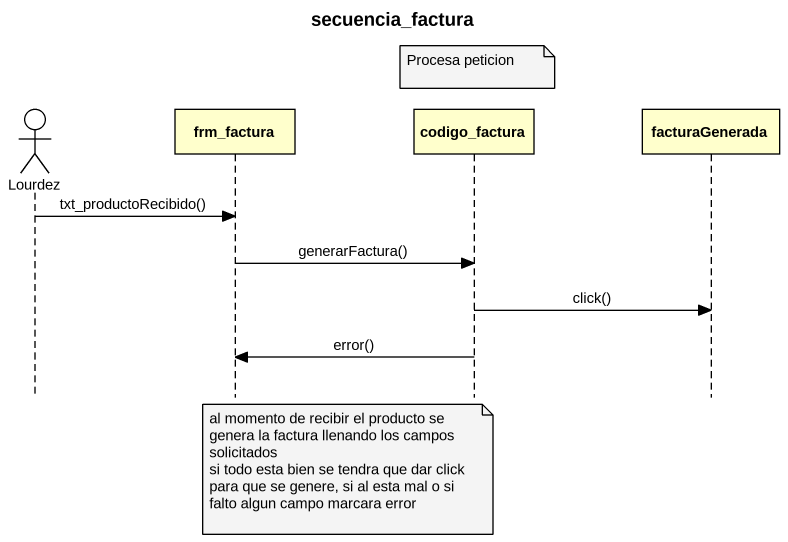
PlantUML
@startuml
title secuencia_factura
hide footbox
actor Lourdez
participant frm_factura
participant codigo_factura
participant facturaGenerada

note over codigo_factura : Procesa peticion
Lourdez -> frm_factura : txt_productoRecibido()
frm_factura -> codigo_factura : generarFactura()
codigo_factura -> facturaGenerada : click()
codigo_factura -> frm_factura : error()
note over frm_factura
  al momento de recibir el producto se genera la factura llenando los campos solicitados
  si todo esta bien se tendra que dar click para que se genere, si al esta mal o si falto algun campo marcara error
end note
@enduml
